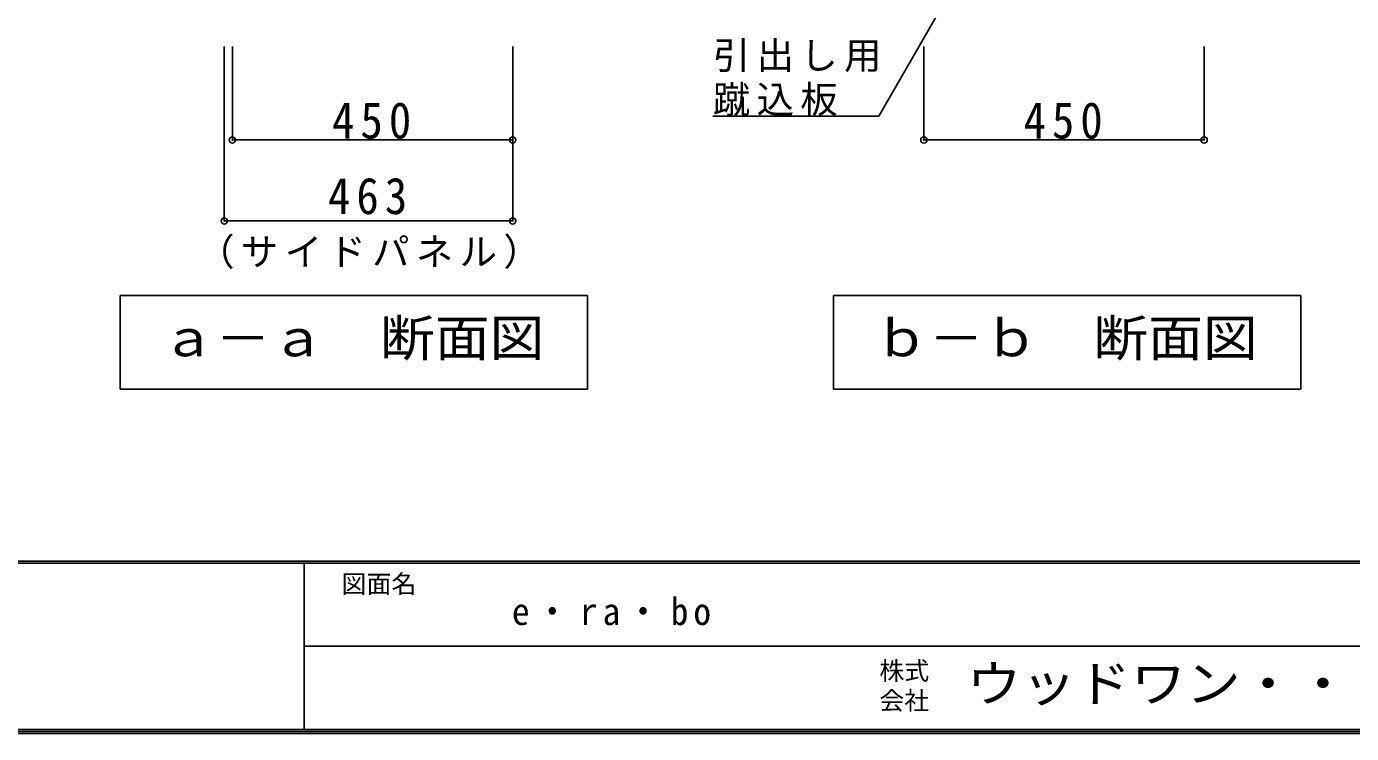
# Model space of a CAD drawing. Units: millimetres at full size, sheet at 1:20. Extents: x -8005 to 8005, y -2932 to 2722.
# Drawn here: x 3659 to 5786, y -2864 to -1729 of the extents above; entities that cross this region are included whole.
import ezdxf
from ezdxf.enums import TextEntityAlignment as Align

# ---------------------------------------------------------------- set-up
doc = ezdxf.new("R2010")
doc.units = ezdxf.units.MM
doc.header["$LTSCALE"] = 20
doc.header["$PDMODE"] = 32
doc.header["$PDSIZE"] = 10
for name, color, linetype in [('0-A_文字', 7, 'Continuous'), ('0-B_寸法', 7, 'Continuous'), ('F-1_枠', 6, 'Continuous'), ('F-A_文字', 7, 'Continuous')]:
    doc.layers.add(name, color=color, linetype=linetype)
doc.styles.add('ＭＳ ゴシック', font='')
doc.styles.get('ＭＳ ゴシック').set_extended_font_data('MS Gothic')

msp = doc.modelspace()

# ---------------------------------------------------------------- linework, layer by layer
at = {"layer": '0-A_文字'}
for p, q in [((5134.46, -1687.54), (5027.38, -1873.01)), ((5027.38, -1873.01), (4761.09, -1873.01)), ((4559.71, -2161.27), (4559.71, -2311.27)), ((5704.71, -2161.27), (5704.71, -2311.27)), ((3809.71, -2311.27), (4559.71, -2311.27)), ((4954.71, -2311.27), (5704.71, -2311.27))]:
    msp.add_line(p, q, dxfattribs=at)
for points in [[(4559.71, -2161.27), (3809.71, -2161.27), (3809.71, -2311.27)], [(5704.71, -2161.27), (4954.71, -2161.27), (4954.71, -2311.27)]]:
    msp.add_lwpolyline(points, dxfattribs=at)
at = {"layer": '0-B_寸法', "color": 4}
for p, q in [((3976.71, -2041.27), (3976.71, -1761.27)), ((3989.71, -1911.27), (3989.71, -1761.27)), ((4439.71, -1911.27), (4439.71, -1761.27)), ((5099.71, -1911.27), (5099.71, -1761.27)), ((5549.71, -1911.27), (5549.71, -1761.27)), ((3989.71, -1911.27), (4439.71, -1911.27)), ((4439.71, -2041.27), (4439.71, -1911.27)), ((5099.71, -1911.27), (5549.71, -1911.27)), ((3976.71, -2041.27), (4439.71, -2041.27))]:
    msp.add_line(p, q, dxfattribs=at)
at = {"layer": '0-B_寸法'}
for p in [(3989.71, -1911.27), (4439.71, -1911.27), (5099.71, -1911.27), (5549.71, -1911.27), (3976.71, -2041.27), (4439.71, -2041.27)]:
    msp.add_point(p, dxfattribs=at)
at = {"layer": 'F-1_枠'}
for p, q in [((8005, -2587.71), (205, -2587.71)), ((8005, -2591.04), (205, -2591.04)), ((4105, -2591.04), (4105, -2857.71)), ((4105, -2724.37), (7998.33, -2724.38)), ((8005, -2857.71), (205, -2857.71)), ((8005, -2861.04), (205, -2861.04)), ((8005, -2864.37), (205, -2864.37))]:
    msp.add_line(p, q, dxfattribs=at)

# ---------------------------------------------------------------- texts
at = {"layer": '0-A_文字', "style": 'ＭＳ ゴシック', "width": 1.1}
for s, p in [('ａ－ａ\u3000断面図', (3874.71, -2276.27)), ('ｂ－ｂ\u3000断面図', (5019.71, -2276.27))]:
    msp.add_text(s, height=58.65, dxfattribs=at).set_placement(p, align=Align.BOTTOM_LEFT)
at = {"layer": '0-A_文字', "char_height": 43.99, "attachment_point": 7, "style": 'ＭＳ ゴシック'}
for s, insert in [('\\T1.17;引出し用', (4761.09, -1802.53)), ('\\T1.17;蹴込板', (4761.09, -1873.01))]:
    msp.add_mtext(s, dxfattribs=dict(at, insert=insert))
at = {"layer": '0-B_寸法', "attachment_point": 7, "style": 'ＭＳ ゴシック'}
for s, insert, char_height in [('\\T1.27;\\W0.9;450', (4149.71, -1910.06), 58.65), ('\\T1.27;\\W0.9;450', (5259.71, -1910.06), 58.65), ('\\T1.27;\\W0.9;463', (4143.21, -2031.27), 58.65), ('\\T1.17;（サイドパネル）', (3933.21, -2118.51), 43.99)]:
    msp.add_mtext(s, dxfattribs=dict(at, insert=insert, char_height=char_height))
at = {"layer": 'F-A_文字', "style": 'ＭＳ ゴシック'}
for s, p in [('図面名', (4165, -2647.71)), ('株式', (5028.33, -2787.04)), ('会社', (5028.33, -2835.04))]:
    msp.add_text(s, height=29.33, dxfattribs=at).set_placement(p, align=Align.BOTTOM_LEFT)
at = {"layer": 'F-A_文字', "style": 'ＭＳ ゴシック', "width": 1.1}
msp.add_text('ウッドワン・・・', height=58.65, dxfattribs=at).set_placement((5168.33, -2831.04), align=Align.BOTTOM_LEFT)
at = {"layer": 'F-A_文字', "insert": (4438.33, -2691.04), "char_height": 43.99, "attachment_point": 7, "style": 'ＭＳ ゴシック'}
msp.add_mtext('\\T1.28;\\W0.95;e・ra・bo', dxfattribs=at)

doc.saveas('drawing.dxf')
